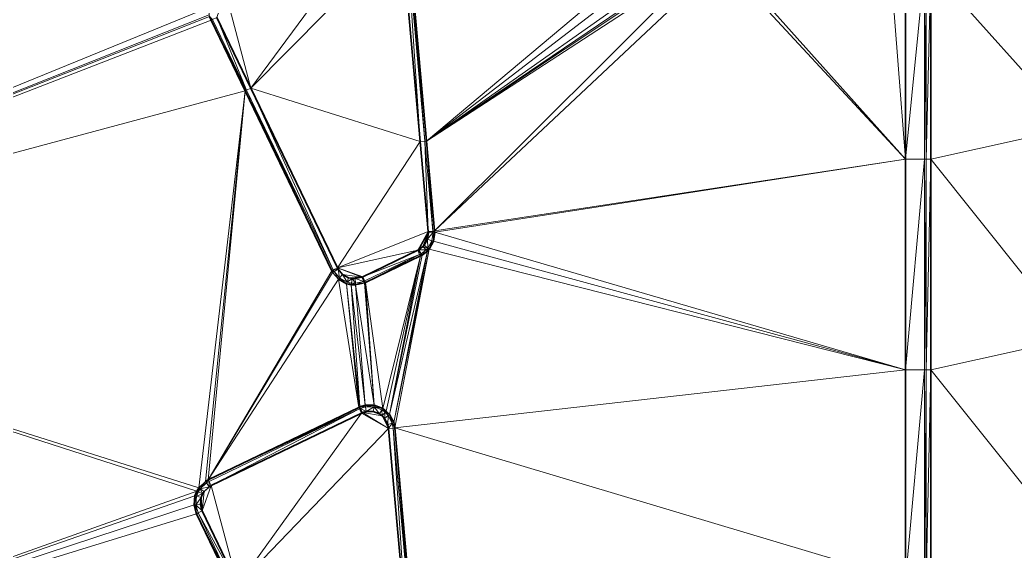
# Model space of a CAD drawing. Header units: metres. Extents: x 246428 to 246884, y 7418966 to 7419490.
# Drawn here: x 246596.78 to 246620.42, y 7419343.61 to 7419356.22 of the extents above; entities that cross this region are included whole.
import ezdxf

# ---------------------------------------------------------------- set-up
doc = ezdxf.new("R2010")
doc.units = ezdxf.units.M
doc.linetypes.add('blank name', pattern=[0])
doc.layers.add('_12D_UNMAPPED', color=7, linetype='Continuous')
for name, color, linetype, lineweight, true_color in [('KERB_BACK', 7, 'Continuous', 35, 0x5fd2ff), ('KERB_LINE', 7, 'Continuous', 18, 0xb9b9b9), ('KERB_LIP', 7, 'Continuous', 35, 0x5fd2ff), ('KERB_TOP', 7, 'Continuous', 18, 0xb9b9b9)]:
    doc.layers.add(name, color=color, linetype=linetype, lineweight=lineweight, true_color=true_color)

msp = doc.modelspace()

# ---------------------------------------------------------------- linework, layer by layer
at = {"layer": '_12D_UNMAPPED', "color": 3, "linetype": 'blank name', "lineweight": 0}
for points in [[(246601.26, 7419356.512, 33.065), (246585.415, 7419350.05, 32.631), (246581.071, 7419359.057, 32.483)], [(246621.817, 7419358.666, 34.429), (246621.817, 7419353.666, 34.394), (246618.415, 7419357.455, 33.694)], [(246601.663, 7419356.874, 33.221), (246605.206, 7419358.583, 33.317), (246602.262, 7419354.597, 33.243)], [(246605.206, 7419358.583, 33.317), (246605.849, 7419358.218, 33.342), (246602.262, 7419354.597, 33.243)], [(246605.849, 7419358.218, 33.342), (246606.287, 7419353.329, 33.368), (246602.262, 7419354.597, 33.243)], [(246605.849, 7419358.218, 33.342), (246605.959, 7419358.227, 33.342), (246606.287, 7419353.329, 33.368)], [(246605.959, 7419358.227, 33.342), (246605.999, 7419358.231, 33.192), (246606.397, 7419353.338, 33.368)], [(246605.959, 7419358.227, 33.342), (246606.397, 7419353.338, 33.368), (246606.287, 7419353.329, 33.368)], [(246606.437, 7419353.342, 33.218), (246605.999, 7419358.231, 33.192), (246612.371, 7419358.32, 33.374)], [(246605.999, 7419358.231, 33.192), (246606.437, 7419353.342, 33.218), (246606.397, 7419353.338, 33.368)], [(246606.437, 7419353.342, 33.218), (246612.371, 7419358.32, 33.374), (246612.571, 7419358.055, 33.379)], [(246606.437, 7419353.342, 33.218), (246612.571, 7419358.055, 33.379), (246612.827, 7419357.842, 33.388)], [(246606.437, 7419353.342, 33.218), (246612.827, 7419357.842, 33.388), (246612.971, 7419357.759, 33.392)], [(246606.437, 7419353.342, 33.218), (246612.971, 7419357.759, 33.392), (246612.971, 7419357.759, 33.392)], [(246606.437, 7419353.342, 33.218), (246612.971, 7419357.759, 33.392), (246613.026, 7419357.733, 33.394)], [(246606.437, 7419353.342, 33.218), (246613.026, 7419357.733, 33.394), (246613.026, 7419357.733, 33.394)], [(246606.437, 7419353.342, 33.218), (246613.026, 7419357.733, 33.394), (246613.124, 7419357.693, 33.397)], [(246606.628, 7419351.207, 33.229), (246606.437, 7419353.342, 33.218), (246613.124, 7419357.693, 33.397)], [(246606.628, 7419351.207, 33.229), (246613.124, 7419357.693, 33.397), (246613.448, 7419357.616, 33.405)], [(246606.628, 7419351.207, 33.229), (246613.448, 7419357.616, 33.405), (246617.815, 7419352.908, 33.542)], [(246613.448, 7419357.616, 33.405), (246613.621, 7419357.605, 33.41), (246617.815, 7419352.908, 33.542)], [(246613.621, 7419357.605, 33.41), (246617.447, 7419357.605, 33.519), (246617.815, 7419352.908, 33.542)], [(246617.447, 7419357.605, 33.519), (246617.815, 7419357.455, 33.53), (246617.815, 7419352.908, 33.542)], [(246617.815, 7419352.908, 33.542), (246617.815, 7419357.455, 33.53), (246618.265, 7419357.455, 33.544)], [(246617.815, 7419352.908, 33.542), (246618.265, 7419357.455, 33.544), (246618.265, 7419352.908, 33.556)], [(246618.265, 7419352.908, 33.556), (246618.265, 7419357.455, 33.544), (246618.305, 7419357.455, 33.694)], [(246618.265, 7419352.908, 33.556), (246618.305, 7419357.455, 33.694), (246618.305, 7419352.908, 33.706)], [(246618.305, 7419352.908, 33.706), (246618.305, 7419357.455, 33.694), (246618.415, 7419357.455, 33.694)], [(246618.305, 7419352.908, 33.706), (246618.415, 7419357.455, 33.694), (246618.415, 7419352.908, 33.706)], [(246618.415, 7419357.455, 33.694), (246621.817, 7419353.666, 34.394), (246618.415, 7419352.908, 33.706)], [(246601.663, 7419356.874, 33.221), (246602.262, 7419354.597, 33.243), (246601.453, 7419356.273, 33.215)], [(246601.273, 7419356.339, 33.063), (246585.415, 7419350.05, 32.631), (246601.26, 7419356.512, 33.065)], [(246601.284, 7419356.297, 33.064), (246585.415, 7419350.05, 32.631), (246601.273, 7419356.339, 33.063)], [(246601.318, 7419356.208, 33.065), (246585.415, 7419350.05, 32.631), (246601.284, 7419356.297, 33.064)], [(246601.318, 7419356.208, 33.065), (246601.284, 7419356.297, 33.064), (246601.354, 7419356.226, 33.215)], [(246602.127, 7419354.532, 33.093), (246585.415, 7419350.05, 32.631), (246601.318, 7419356.208, 33.065)], [(246602.163, 7419354.549, 33.243), (246601.318, 7419356.208, 33.065), (246601.354, 7419356.226, 33.215)], [(246602.127, 7419354.532, 33.093), (246601.318, 7419356.208, 33.065), (246602.163, 7419354.549, 33.243)], [(246602.163, 7419354.549, 33.243), (246601.354, 7419356.226, 33.215), (246601.453, 7419356.273, 33.215)], [(246602.262, 7419354.597, 33.243), (246602.163, 7419354.549, 33.243), (246601.453, 7419356.273, 33.215)], [(246585.415, 7419350.05, 32.631), (246602.127, 7419354.532, 33.093), (246601.03, 7419345.113, 33.086)], [(246601.03, 7419345.113, 33.086), (246602.127, 7419354.532, 33.093), (246601.188, 7419345.261, 33.091)], [(246601.188, 7419345.261, 33.091), (246602.127, 7419354.532, 33.093), (246601.251, 7419345.296, 33.093)], [(246602.127, 7419354.532, 33.093), (246604.185, 7419350.264, 33.163), (246601.251, 7419345.296, 33.093)], [(246604.185, 7419350.264, 33.163), (246602.127, 7419354.532, 33.093), (246602.163, 7419354.549, 33.243)], [(246604.221, 7419350.281, 33.313), (246602.163, 7419354.549, 33.243), (246602.262, 7419354.597, 33.243)], [(246604.221, 7419350.281, 33.313), (246604.185, 7419350.264, 33.163), (246602.163, 7419354.549, 33.243)], [(246606.287, 7419353.329, 33.368), (246604.32, 7419350.329, 33.313), (246602.262, 7419354.597, 33.243)], [(246604.32, 7419350.329, 33.313), (246604.221, 7419350.281, 33.313), (246602.262, 7419354.597, 33.243)], [(246621.817, 7419353.666, 34.394), (246621.817, 7419348.666, 34.359), (246618.415, 7419352.908, 33.706)], [(246606.287, 7419353.329, 33.368), (246606.478, 7419351.194, 33.379), (246604.32, 7419350.329, 33.313)], [(246606.287, 7419353.329, 33.368), (246606.397, 7419353.338, 33.368), (246606.478, 7419351.194, 33.379)], [(246606.397, 7419353.338, 33.368), (246606.437, 7419353.342, 33.218), (246606.588, 7419351.203, 33.379)], [(246606.397, 7419353.338, 33.368), (246606.588, 7419351.203, 33.379), (246606.478, 7419351.194, 33.379)], [(246606.437, 7419353.342, 33.218), (246606.628, 7419351.207, 33.229), (246606.588, 7419351.203, 33.379)], [(246606.63, 7419351.177, 33.229), (246606.628, 7419351.207, 33.229), (246617.815, 7419352.908, 33.542)], [(246606.63, 7419351.177, 33.229), (246617.815, 7419352.908, 33.542), (246617.815, 7419347.908, 33.556)], [(246617.815, 7419347.908, 33.556), (246617.815, 7419352.908, 33.542), (246618.265, 7419352.908, 33.556)], [(246617.815, 7419347.908, 33.556), (246618.265, 7419352.908, 33.556), (246618.265, 7419347.908, 33.57)], [(246618.265, 7419347.908, 33.57), (246618.265, 7419352.908, 33.556), (246618.305, 7419347.908, 33.72)], [(246618.265, 7419352.908, 33.556), (246618.305, 7419352.908, 33.706), (246618.305, 7419347.908, 33.72)], [(246618.305, 7419347.908, 33.72), (246618.305, 7419352.908, 33.706), (246618.415, 7419352.908, 33.706)], [(246618.305, 7419347.908, 33.72), (246618.415, 7419352.908, 33.706), (246618.415, 7419347.908, 33.72)], [(246618.415, 7419352.908, 33.706), (246621.817, 7419348.666, 34.359), (246618.415, 7419347.908, 33.72)], [(246606.478, 7419351.194, 33.379), (246606.226, 7419350.748, 33.371), (246604.32, 7419350.329, 33.313)], [(246606.478, 7419351.194, 33.379), (246606.255, 7419350.763, 33.372), (246606.226, 7419350.748, 33.371)], [(246606.478, 7419351.194, 33.379), (246606.48, 7419351.171, 33.379), (246606.255, 7419350.763, 33.372)], [(246606.48, 7419351.171, 33.379), (246606.349, 7419350.836, 33.376), (246606.255, 7419350.763, 33.372)], [(246606.48, 7419351.171, 33.379), (246606.378, 7419350.868, 33.376), (246606.349, 7419350.836, 33.376)], [(246606.48, 7419351.171, 33.379), (246606.457, 7419351.01, 33.378), (246606.378, 7419350.868, 33.376)], [(246606.48, 7419351.171, 33.379), (246606.59, 7419351.175, 33.379), (246606.457, 7419351.01, 33.378)], [(246606.59, 7419351.175, 33.379), (246606.561, 7419350.975, 33.378), (246606.457, 7419351.01, 33.378)], [(246606.588, 7419351.203, 33.379), (246606.59, 7419351.175, 33.379), (246606.478, 7419351.194, 33.379)], [(246606.478, 7419351.194, 33.379), (246606.59, 7419351.175, 33.379), (246606.48, 7419351.171, 33.379)], [(246606.59, 7419351.175, 33.379), (246606.599, 7419350.963, 33.228), (246606.561, 7419350.975, 33.378)], [(246606.588, 7419351.203, 33.379), (246606.628, 7419351.207, 33.229), (246606.59, 7419351.175, 33.379)], [(246606.628, 7419351.207, 33.229), (246606.63, 7419351.177, 33.229), (246606.59, 7419351.175, 33.379)], [(246606.63, 7419351.177, 33.229), (246606.599, 7419350.963, 33.228), (246606.59, 7419351.175, 33.379)], [(246606.599, 7419350.963, 33.228), (246606.63, 7419351.177, 33.229), (246617.815, 7419347.908, 33.556)], [(246606.378, 7419350.868, 33.376), (246606.464, 7419350.799, 33.376), (246606.349, 7419350.836, 33.376)], [(246606.457, 7419351.01, 33.378), (246606.464, 7419350.799, 33.376), (246606.378, 7419350.868, 33.376)], [(246606.561, 7419350.975, 33.378), (246606.464, 7419350.799, 33.376), (246606.457, 7419351.01, 33.378)], [(246606.561, 7419350.975, 33.378), (246606.495, 7419350.773, 33.226), (246606.464, 7419350.799, 33.376)], [(246606.599, 7419350.963, 33.228), (246606.495, 7419350.773, 33.226), (246606.561, 7419350.975, 33.378)], [(246606.495, 7419350.773, 33.226), (246606.599, 7419350.963, 33.228), (246617.815, 7419347.908, 33.556)], [(246606.226, 7419350.748, 33.371), (246604.921, 7419350.119, 33.336), (246604.32, 7419350.329, 33.313)], [(246606.226, 7419350.748, 33.371), (246606.273, 7419350.649, 33.371), (246604.921, 7419350.119, 33.336)], [(246606.273, 7419350.649, 33.371), (246604.969, 7419350.02, 33.336), (246604.921, 7419350.119, 33.336)], [(246606.273, 7419350.649, 33.371), (246604.986, 7419349.984, 33.186), (246604.969, 7419350.02, 33.336)], [(246606.291, 7419350.613, 33.221), (246604.986, 7419349.984, 33.186), (246606.273, 7419350.649, 33.371)], [(246604.986, 7419349.984, 33.186), (246606.291, 7419350.613, 33.221), (246605.398, 7419346.992, 33.206)], [(246605.398, 7419346.992, 33.206), (246606.291, 7419350.613, 33.221), (246605.48, 7419346.932, 33.208)], [(246605.48, 7419346.932, 33.208), (246606.291, 7419350.613, 33.221), (246605.559, 7419346.848, 33.21)], [(246606.33, 7419350.634, 33.222), (246606.456, 7419350.73, 33.226), (246605.559, 7419346.848, 33.21)], [(246605.559, 7419346.848, 33.21), (246606.456, 7419350.73, 33.226), (246605.659, 7419346.657, 33.213)], [(246606.291, 7419350.613, 33.221), (246606.33, 7419350.634, 33.222), (246605.559, 7419346.848, 33.21)], [(246606.456, 7419350.73, 33.226), (246606.495, 7419350.773, 33.226), (246605.659, 7419346.657, 33.213)], [(246605.659, 7419346.657, 33.213), (246606.495, 7419350.773, 33.226), (246605.684, 7419346.533, 33.215)], [(246605.684, 7419346.533, 33.215), (246606.495, 7419350.773, 33.226), (246617.815, 7419347.908, 33.556)], [(246606.255, 7419350.763, 33.372), (246606.31, 7419350.668, 33.372), (246606.226, 7419350.748, 33.371)], [(246606.31, 7419350.668, 33.372), (246606.273, 7419350.649, 33.371), (246606.226, 7419350.748, 33.371)], [(246606.349, 7419350.836, 33.376), (246606.427, 7419350.759, 33.376), (246606.255, 7419350.763, 33.372)], [(246606.427, 7419350.759, 33.376), (246606.31, 7419350.668, 33.372), (246606.255, 7419350.763, 33.372)], [(246606.31, 7419350.668, 33.372), (246606.33, 7419350.634, 33.222), (246606.273, 7419350.649, 33.371)], [(246606.33, 7419350.634, 33.222), (246606.291, 7419350.613, 33.221), (246606.273, 7419350.649, 33.371)], [(246606.427, 7419350.759, 33.376), (246606.456, 7419350.73, 33.226), (246606.31, 7419350.668, 33.372)], [(246606.456, 7419350.73, 33.226), (246606.33, 7419350.634, 33.222), (246606.31, 7419350.668, 33.372)], [(246606.464, 7419350.799, 33.376), (246606.427, 7419350.759, 33.376), (246606.349, 7419350.836, 33.376)], [(246606.464, 7419350.799, 33.376), (246606.495, 7419350.773, 33.226), (246606.427, 7419350.759, 33.376)], [(246606.495, 7419350.773, 33.226), (246606.456, 7419350.73, 33.226), (246606.427, 7419350.759, 33.376)], [(246604.185, 7419350.264, 33.163), (246601.252, 7419345.296, 33.093), (246601.251, 7419345.296, 33.093)], [(246604.185, 7419350.264, 33.163), (246604.205, 7419350.225, 33.164), (246601.252, 7419345.296, 33.093)], [(246604.205, 7419350.225, 33.164), (246604.345, 7419350.06, 33.169), (246601.252, 7419345.296, 33.093)], [(246604.24, 7419350.245, 33.314), (246604.185, 7419350.264, 33.163), (246604.221, 7419350.281, 33.313)], [(246604.205, 7419350.225, 33.164), (246604.185, 7419350.264, 33.163), (246604.24, 7419350.245, 33.314)], [(246604.345, 7419350.06, 33.169), (246604.205, 7419350.225, 33.164), (246604.24, 7419350.245, 33.314)], [(246604.335, 7419350.3, 33.314), (246604.221, 7419350.281, 33.313), (246604.32, 7419350.329, 33.313)], [(246604.24, 7419350.245, 33.314), (246604.221, 7419350.281, 33.313), (246604.335, 7419350.3, 33.314)], [(246604.371, 7419350.091, 33.319), (246604.24, 7419350.245, 33.314), (246604.335, 7419350.3, 33.314)], [(246604.371, 7419350.091, 33.319), (246604.345, 7419350.06, 33.169), (246604.24, 7419350.245, 33.314)], [(246604.921, 7419350.119, 33.336), (246604.901, 7419350.11, 33.335), (246604.32, 7419350.329, 33.313)], [(246604.901, 7419350.11, 33.335), (246604.44, 7419350.176, 33.319), (246604.32, 7419350.329, 33.313)], [(246604.44, 7419350.176, 33.319), (246604.335, 7419350.3, 33.314), (246604.32, 7419350.329, 33.313)], [(246604.44, 7419350.176, 33.319), (246604.371, 7419350.091, 33.319), (246604.335, 7419350.3, 33.314)], [(246604.547, 7419349.993, 33.324), (246604.371, 7419350.091, 33.319), (246604.44, 7419350.176, 33.319)], [(246604.901, 7419350.11, 33.335), (246604.582, 7419350.098, 33.324), (246604.44, 7419350.176, 33.319)], [(246604.582, 7419350.098, 33.324), (246604.547, 7419349.993, 33.324), (246604.44, 7419350.176, 33.319)], [(246589.758, 7419341.042, 32.779), (246585.415, 7419350.05, 32.631), (246600.981, 7419345.034, 33.084)], [(246600.981, 7419345.034, 33.084), (246585.415, 7419350.05, 32.631), (246601.03, 7419345.113, 33.086)], [(246601.252, 7419345.296, 33.093), (246604.345, 7419350.06, 33.169), (246604.825, 7419347.02, 33.19)], [(246604.534, 7419349.955, 33.174), (246604.345, 7419350.06, 33.169), (246604.371, 7419350.091, 33.319)], [(246604.345, 7419350.06, 33.169), (246604.534, 7419349.955, 33.174), (246604.825, 7419347.02, 33.19)], [(246604.547, 7419349.993, 33.324), (246604.534, 7419349.955, 33.174), (246604.371, 7419350.091, 33.319)], [(246604.652, 7419349.969, 33.327), (246604.534, 7419349.955, 33.174), (246604.547, 7419349.993, 33.324)], [(246604.647, 7419349.929, 33.177), (246604.534, 7419349.955, 33.174), (246604.652, 7419349.969, 33.327)], [(246604.825, 7419347.02, 33.19), (246604.534, 7419349.955, 33.174), (246604.855, 7419347.033, 33.19)], [(246604.534, 7419349.955, 33.174), (246604.647, 7419349.929, 33.177), (246604.855, 7419347.033, 33.19)], [(246604.667, 7419350.078, 33.327), (246604.547, 7419349.993, 33.324), (246604.582, 7419350.098, 33.324)], [(246604.652, 7419349.969, 33.327), (246604.547, 7419349.993, 33.324), (246604.667, 7419350.078, 33.327)], [(246604.901, 7419350.11, 33.335), (246604.743, 7419350.075, 33.329), (246604.582, 7419350.098, 33.324)], [(246604.743, 7419350.075, 33.329), (246604.667, 7419350.078, 33.327), (246604.582, 7419350.098, 33.324)], [(246604.747, 7419349.965, 33.329), (246604.647, 7419349.929, 33.177), (246604.652, 7419349.969, 33.327)], [(246604.748, 7419349.925, 33.179), (246604.647, 7419349.929, 33.177), (246604.747, 7419349.965, 33.329)], [(246604.647, 7419349.929, 33.177), (246604.748, 7419349.925, 33.179), (246604.98, 7419347.07, 33.194)], [(246604.855, 7419347.033, 33.19), (246604.647, 7419349.929, 33.177), (246604.98, 7419347.07, 33.194)], [(246604.747, 7419349.965, 33.329), (246604.652, 7419349.969, 33.327), (246604.667, 7419350.078, 33.327)], [(246604.743, 7419350.075, 33.329), (246604.747, 7419349.965, 33.329), (246604.667, 7419350.078, 33.327)], [(246604.901, 7419350.11, 33.335), (246604.944, 7419350.009, 33.335), (246604.743, 7419350.075, 33.329)], [(246604.944, 7419350.009, 33.335), (246604.747, 7419349.965, 33.329), (246604.743, 7419350.075, 33.329)], [(246604.944, 7419350.009, 33.335), (246604.96, 7419349.972, 33.185), (246604.747, 7419349.965, 33.329)], [(246604.96, 7419349.972, 33.185), (246604.748, 7419349.925, 33.179), (246604.747, 7419349.965, 33.329)], [(246604.748, 7419349.925, 33.179), (246604.96, 7419349.972, 33.185), (246605.196, 7419347.069, 33.2)], [(246604.98, 7419347.07, 33.194), (246604.748, 7419349.925, 33.179), (246605.196, 7419347.069, 33.2)], [(246604.921, 7419350.119, 33.336), (246604.944, 7419350.009, 33.335), (246604.901, 7419350.11, 33.335)], [(246604.969, 7419350.02, 33.336), (246604.944, 7419350.009, 33.335), (246604.921, 7419350.119, 33.336)], [(246604.969, 7419350.02, 33.336), (246604.96, 7419349.972, 33.185), (246604.944, 7419350.009, 33.335)], [(246604.986, 7419349.984, 33.186), (246604.96, 7419349.972, 33.185), (246604.969, 7419350.02, 33.336)], [(246604.96, 7419349.972, 33.185), (246604.986, 7419349.984, 33.186), (246605.196, 7419347.069, 33.2)], [(246605.196, 7419347.069, 33.2), (246604.986, 7419349.984, 33.186), (246605.398, 7419346.992, 33.206)], [(246621.817, 7419348.666, 34.359), (246621.817, 7419343.666, 34.323), (246618.415, 7419347.908, 33.72)], [(246605.684, 7419346.533, 33.215), (246617.815, 7419347.908, 33.556), (246617.815, 7419342.908, 33.569)], [(246617.815, 7419342.908, 33.569), (246617.815, 7419347.908, 33.556), (246618.265, 7419347.908, 33.57)], [(246617.815, 7419342.908, 33.569), (246618.265, 7419347.908, 33.57), (246618.265, 7419342.908, 33.583)], [(246618.265, 7419342.908, 33.583), (246618.265, 7419347.908, 33.57), (246618.305, 7419342.908, 33.733)], [(246618.265, 7419347.908, 33.57), (246618.305, 7419347.908, 33.72), (246618.305, 7419342.908, 33.733)], [(246618.305, 7419342.908, 33.733), (246618.305, 7419347.908, 33.72), (246618.415, 7419347.908, 33.72)], [(246618.305, 7419342.908, 33.733), (246618.415, 7419347.908, 33.72), (246618.415, 7419342.908, 33.733)], [(246618.415, 7419347.908, 33.72), (246621.817, 7419343.666, 34.323), (246618.415, 7419342.908, 33.733)], [(246604.855, 7419347.033, 33.19), (246604.98, 7419347.07, 33.194), (246604.987, 7419347.03, 33.344)], [(246604.98, 7419347.07, 33.194), (246605.196, 7419347.069, 33.2), (246604.987, 7419347.03, 33.344)], [(246604.987, 7419347.03, 33.344), (246605.196, 7419347.069, 33.2), (246605.189, 7419347.03, 33.35)], [(246605.196, 7419347.069, 33.2), (246605.398, 7419346.992, 33.206), (246605.189, 7419347.03, 33.35)], [(246601.252, 7419345.296, 33.093), (246604.825, 7419347.02, 33.19), (246604.843, 7419346.984, 33.34)], [(246601.269, 7419345.26, 33.243), (246601.252, 7419345.296, 33.093), (246604.843, 7419346.984, 33.34)], [(246601.269, 7419345.26, 33.243), (246604.843, 7419346.984, 33.34), (246601.317, 7419345.161, 33.243)], [(246601.317, 7419345.161, 33.243), (246604.843, 7419346.984, 33.34), (246604.891, 7419346.885, 33.34)], [(246601.317, 7419345.161, 33.243), (246604.891, 7419346.885, 33.34), (246601.957, 7419342.798, 33.266)], [(246604.891, 7419346.885, 33.34), (246605.534, 7419346.519, 33.365), (246601.957, 7419342.798, 33.266)], [(246604.825, 7419347.02, 33.19), (246604.855, 7419347.033, 33.19), (246604.843, 7419346.984, 33.34)], [(246604.843, 7419346.984, 33.34), (246604.855, 7419347.033, 33.19), (246604.87, 7419346.996, 33.34)], [(246604.843, 7419346.984, 33.34), (246604.87, 7419346.996, 33.34), (246604.891, 7419346.885, 33.34)], [(246604.87, 7419346.996, 33.34), (246604.855, 7419347.033, 33.19), (246604.987, 7419347.03, 33.344)], [(246604.87, 7419346.996, 33.34), (246604.987, 7419347.03, 33.344), (246605.006, 7419346.922, 33.344)], [(246604.891, 7419346.885, 33.34), (246604.87, 7419346.996, 33.34), (246604.913, 7419346.895, 33.34)], [(246604.913, 7419346.895, 33.34), (246604.87, 7419346.996, 33.34), (246605.006, 7419346.922, 33.344)], [(246604.891, 7419346.885, 33.34), (246604.913, 7419346.895, 33.34), (246605.534, 7419346.519, 33.365)], [(246604.913, 7419346.895, 33.34), (246605.006, 7419346.922, 33.344), (246605.168, 7419346.922, 33.35)], [(246604.913, 7419346.895, 33.34), (246605.168, 7419346.922, 33.35), (246605.381, 7419346.819, 33.358)], [(246604.913, 7419346.895, 33.34), (246605.381, 7419346.819, 33.358), (246605.534, 7419346.519, 33.365)], [(246604.987, 7419347.03, 33.344), (246605.189, 7419347.03, 33.35), (246605.006, 7419346.922, 33.344)], [(246605.006, 7419346.922, 33.344), (246605.189, 7419347.03, 33.35), (246605.168, 7419346.922, 33.35)], [(246605.168, 7419346.922, 33.35), (246605.189, 7419347.03, 33.35), (246605.32, 7419346.864, 33.356)], [(246605.168, 7419346.922, 33.35), (246605.32, 7419346.864, 33.356), (246605.381, 7419346.819, 33.358)], [(246605.189, 7419347.03, 33.35), (246605.377, 7419346.958, 33.356), (246605.32, 7419346.864, 33.356)], [(246605.189, 7419347.03, 33.35), (246605.398, 7419346.992, 33.206), (246605.377, 7419346.958, 33.356)], [(246605.32, 7419346.864, 33.356), (246605.377, 7419346.958, 33.356), (246605.381, 7419346.819, 33.358)], [(246605.377, 7419346.958, 33.356), (246605.398, 7419346.992, 33.206), (246605.453, 7419346.902, 33.358)], [(246605.377, 7419346.958, 33.356), (246605.453, 7419346.902, 33.358), (246605.381, 7419346.819, 33.358)], [(246605.381, 7419346.819, 33.358), (246605.453, 7419346.902, 33.358), (246605.441, 7419346.756, 33.36)], [(246605.398, 7419346.992, 33.206), (246605.48, 7419346.932, 33.208), (246605.453, 7419346.902, 33.358)], [(246605.453, 7419346.902, 33.358), (246605.528, 7419346.824, 33.36), (246605.441, 7419346.756, 33.36)], [(246605.453, 7419346.902, 33.358), (246605.48, 7419346.932, 33.208), (246605.528, 7419346.824, 33.36)], [(246605.48, 7419346.932, 33.208), (246605.559, 7419346.848, 33.21), (246605.528, 7419346.824, 33.36)], [(246605.528, 7419346.824, 33.36), (246605.559, 7419346.848, 33.21), (246605.621, 7419346.645, 33.363)], [(246605.559, 7419346.848, 33.21), (246605.659, 7419346.657, 33.213), (246605.621, 7419346.645, 33.363)], [(246605.381, 7419346.819, 33.358), (246605.441, 7419346.756, 33.36), (246605.534, 7419346.519, 33.365)], [(246605.441, 7419346.756, 33.36), (246605.528, 7419346.824, 33.36), (246605.516, 7419346.612, 33.363)], [(246605.441, 7419346.756, 33.36), (246605.516, 7419346.612, 33.363), (246605.534, 7419346.519, 33.365)], [(246605.528, 7419346.824, 33.36), (246605.621, 7419346.645, 33.363), (246605.516, 7419346.612, 33.363)], [(246605.516, 7419346.612, 33.363), (246605.621, 7419346.645, 33.363), (246605.534, 7419346.519, 33.365)], [(246605.621, 7419346.645, 33.363), (246605.644, 7419346.529, 33.365), (246605.534, 7419346.519, 33.365)], [(246605.659, 7419346.657, 33.213), (246605.684, 7419346.533, 33.215), (246605.621, 7419346.645, 33.363)], [(246605.621, 7419346.645, 33.363), (246605.684, 7419346.533, 33.215), (246605.644, 7419346.529, 33.365)], [(246605.534, 7419346.519, 33.365), (246605.969, 7419341.665, 33.391), (246601.957, 7419342.798, 33.266)], [(246605.644, 7419346.529, 33.365), (246605.969, 7419341.665, 33.391), (246605.534, 7419346.519, 33.365)], [(246605.684, 7419346.533, 33.215), (246606.079, 7419341.675, 33.391), (246605.644, 7419346.529, 33.365)], [(246606.079, 7419341.675, 33.391), (246605.969, 7419341.665, 33.391), (246605.644, 7419346.529, 33.365)], [(246606.118, 7419341.679, 33.241), (246605.684, 7419346.533, 33.215), (246617.815, 7419342.908, 33.569)], [(246606.118, 7419341.679, 33.241), (246606.079, 7419341.675, 33.391), (246605.684, 7419346.533, 33.215)], [(246601.03, 7419345.113, 33.086), (246601.188, 7419345.261, 33.091), (246601.21, 7419345.227, 33.241)], [(246601.062, 7419345.089, 33.236), (246601.03, 7419345.113, 33.086), (246601.21, 7419345.227, 33.241)], [(246601.062, 7419345.089, 33.236), (246601.21, 7419345.227, 33.241), (246601.269, 7419345.134, 33.241)], [(246601.188, 7419345.261, 33.091), (246601.251, 7419345.296, 33.093), (246601.21, 7419345.227, 33.241)], [(246601.21, 7419345.227, 33.241), (246601.251, 7419345.296, 33.093), (246601.269, 7419345.26, 33.243)], [(246601.21, 7419345.227, 33.241), (246601.269, 7419345.26, 33.243), (246601.269, 7419345.134, 33.241)], [(246601.251, 7419345.296, 33.093), (246601.252, 7419345.296, 33.093), (246601.269, 7419345.26, 33.243)], [(246601.251, 7419345.296, 33.093), (246601.269, 7419345.26, 33.243), (246601.269, 7419345.26, 33.243)], [(246601.269, 7419345.26, 33.243), (246601.317, 7419345.161, 33.243), (246601.317, 7419345.161, 33.243)], [(246601.269, 7419345.26, 33.243), (246601.269, 7419345.26, 33.243), (246601.317, 7419345.161, 33.243)], [(246601.269, 7419345.134, 33.241), (246601.269, 7419345.26, 33.243), (246601.317, 7419345.161, 33.243)], [(246600.935, 7419344.919, 33.084), (246589.758, 7419341.042, 32.779), (246600.981, 7419345.034, 33.084)], [(246600.935, 7419344.919, 33.084), (246600.981, 7419345.034, 33.084), (246601.016, 7419345.016, 33.234)], [(246600.973, 7419344.908, 33.234), (246600.935, 7419344.919, 33.084), (246601.016, 7419345.016, 33.234)], [(246600.973, 7419344.908, 33.234), (246601.016, 7419345.016, 33.234), (246601.114, 7419344.965, 33.234)], [(246601.079, 7419344.878, 33.234), (246600.973, 7419344.908, 33.234), (246601.114, 7419344.965, 33.234)], [(246600.981, 7419345.034, 33.084), (246601.03, 7419345.113, 33.086), (246601.016, 7419345.016, 33.234)], [(246601.016, 7419345.016, 33.234), (246601.03, 7419345.113, 33.086), (246601.062, 7419345.089, 33.236)], [(246601.016, 7419345.016, 33.234), (246601.062, 7419345.089, 33.236), (246601.114, 7419344.965, 33.234)], [(246601.151, 7419345.024, 33.236), (246601.062, 7419345.089, 33.236), (246601.269, 7419345.134, 33.241)], [(246601.114, 7419344.965, 33.234), (246601.062, 7419345.089, 33.236), (246601.151, 7419345.024, 33.236)], [(246601.107, 7419344.56, 33.237), (246601.079, 7419344.878, 33.234), (246601.151, 7419345.024, 33.236)], [(246601.079, 7419344.878, 33.234), (246601.114, 7419344.965, 33.234), (246601.151, 7419345.024, 33.236)], [(246601.107, 7419344.56, 33.237), (246601.151, 7419345.024, 33.236), (246601.317, 7419345.161, 33.243)], [(246601.317, 7419345.161, 33.243), (246601.957, 7419342.798, 33.266), (246601.107, 7419344.56, 33.237)], [(246601.317, 7419345.161, 33.243), (246601.107, 7419344.56, 33.237), (246601.317, 7419345.161, 33.243)], [(246601.151, 7419345.024, 33.236), (246601.269, 7419345.134, 33.241), (246601.317, 7419345.161, 33.243)], [(246600.914, 7419344.704, 33.086), (246589.758, 7419341.042, 32.779), (246600.935, 7419344.919, 33.084)], [(246600.972, 7419344.495, 33.087), (246589.758, 7419341.042, 32.779), (246600.914, 7419344.704, 33.086)], [(246600.914, 7419344.704, 33.086), (246600.935, 7419344.919, 33.084), (246600.973, 7419344.908, 33.234)], [(246600.954, 7419344.707, 33.236), (246600.914, 7419344.704, 33.086), (246600.973, 7419344.908, 33.234)], [(246600.972, 7419344.495, 33.087), (246600.914, 7419344.704, 33.086), (246600.954, 7419344.707, 33.236)], [(246600.954, 7419344.707, 33.236), (246600.973, 7419344.908, 33.234), (246601.079, 7419344.878, 33.234)], [(246601.064, 7419344.717, 33.236), (246600.954, 7419344.707, 33.236), (246601.079, 7419344.878, 33.234)], [(246601.107, 7419344.56, 33.237), (246600.954, 7419344.707, 33.236), (246601.064, 7419344.717, 33.236)], [(246601.008, 7419344.513, 33.237), (246600.972, 7419344.495, 33.087), (246600.954, 7419344.707, 33.236)], [(246601.008, 7419344.513, 33.237), (246600.954, 7419344.707, 33.236), (246601.107, 7419344.56, 33.237)], [(246601.107, 7419344.56, 33.237), (246601.064, 7419344.717, 33.236), (246601.079, 7419344.878, 33.234)], [(246601.107, 7419344.56, 33.237), (246601.107, 7419344.56, 33.237), (246601.064, 7419344.717, 33.236)], [(246601.821, 7419342.733, 33.116), (246589.758, 7419341.042, 32.779), (246600.972, 7419344.495, 33.087)], [(246600.972, 7419344.495, 33.087), (246589.758, 7419341.042, 32.779), (246600.972, 7419344.495, 33.087)], [(246601.008, 7419344.513, 33.237), (246600.972, 7419344.495, 33.087), (246601.008, 7419344.513, 33.237)], [(246601.858, 7419342.75, 33.266), (246600.972, 7419344.495, 33.087), (246601.008, 7419344.513, 33.237)], [(246600.972, 7419344.495, 33.087), (246600.972, 7419344.495, 33.087), (246601.008, 7419344.513, 33.237)], [(246601.821, 7419342.733, 33.116), (246600.972, 7419344.495, 33.087), (246601.858, 7419342.75, 33.266)], [(246601.107, 7419344.56, 33.237), (246601.008, 7419344.513, 33.237), (246601.107, 7419344.56, 33.237)], [(246601.957, 7419342.798, 33.266), (246601.008, 7419344.513, 33.237), (246601.107, 7419344.56, 33.237)], [(246601.008, 7419344.513, 33.237), (246601.008, 7419344.513, 33.237), (246601.107, 7419344.56, 33.237)], [(246601.858, 7419342.75, 33.266), (246601.008, 7419344.513, 33.237), (246601.957, 7419342.798, 33.266)], [(246621.817, 7419343.666, 34.323), (246621.817, 7419338.666, 34.288), (246618.415, 7419342.908, 33.733)]]:
    msp.add_3dface(points, dxfattribs=at)
at = {"layer": 'KERB_BACK'}
for points in [[(246605.849, 7419358.218, 33.342), (246606.287, 7419353.329, 33.368), (246606.478, 7419351.194, 33.379), (246606.48, 7419351.171, 33.379), (246606.457, 7419351.01, 33.378), (246606.378, 7419350.868, 33.376), (246606.349, 7419350.836, 33.376), (246606.255, 7419350.763, 33.372), (246606.226, 7419350.748, 33.371), (246604.921, 7419350.119, 33.336), (246604.901, 7419350.11, 33.335), (246604.743, 7419350.075, 33.329), (246604.667, 7419350.078, 33.327), (246604.582, 7419350.098, 33.324), (246604.44, 7419350.176, 33.319), (246604.335, 7419350.3, 33.314), (246604.32, 7419350.329, 33.313), (246602.262, 7419354.597, 33.243), (246601.453, 7419356.273, 33.215)], [(246618.415, 7419357.455, 33.694), (246618.415, 7419352.908, 33.706), (246618.415, 7419347.908, 33.72), (246618.415, 7419342.908, 33.733)], [(246601.317, 7419345.161, 33.243), (246604.891, 7419346.885, 33.34), (246604.913, 7419346.895, 33.34), (246605.006, 7419346.922, 33.344), (246605.168, 7419346.922, 33.35), (246605.32, 7419346.864, 33.356), (246605.381, 7419346.819, 33.358), (246605.441, 7419346.756, 33.36), (246605.516, 7419346.612, 33.363), (246605.534, 7419346.519, 33.365), (246605.969, 7419341.665, 33.391)], [(246601.957, 7419342.798, 33.266), (246601.107, 7419344.56, 33.237), (246601.107, 7419344.56, 33.237), (246601.064, 7419344.717, 33.236), (246601.079, 7419344.878, 33.234), (246601.114, 7419344.965, 33.234), (246601.151, 7419345.024, 33.236), (246601.269, 7419345.134, 33.241), (246601.317, 7419345.161, 33.243), (246601.317, 7419345.161, 33.243)]]:
    msp.add_polyline3d(points, dxfattribs=at)
at = {"layer": 'KERB_LINE'}
for points in [[(246605.999, 7419358.231, 33.192), (246606.437, 7419353.342, 33.218), (246606.628, 7419351.207, 33.229), (246606.63, 7419351.177, 33.229), (246606.599, 7419350.963, 33.228), (246606.495, 7419350.773, 33.226), (246606.456, 7419350.73, 33.226), (246606.33, 7419350.634, 33.222), (246606.291, 7419350.613, 33.221), (246604.986, 7419349.984, 33.186), (246604.96, 7419349.972, 33.185), (246604.748, 7419349.925, 33.179), (246604.647, 7419349.929, 33.177), (246604.534, 7419349.955, 33.174), (246604.345, 7419350.06, 33.169), (246604.205, 7419350.225, 33.164), (246604.185, 7419350.264, 33.163), (246602.127, 7419354.532, 33.093), (246601.318, 7419356.208, 33.065), (246601.284, 7419356.297, 33.064)], [(246618.265, 7419357.455, 33.544), (246618.265, 7419352.908, 33.556), (246618.265, 7419347.908, 33.57), (246618.265, 7419342.908, 33.583)], [(246601.252, 7419345.296, 33.093), (246604.825, 7419347.02, 33.19), (246604.855, 7419347.033, 33.19), (246604.98, 7419347.07, 33.194), (246605.196, 7419347.069, 33.2), (246605.398, 7419346.992, 33.206), (246605.48, 7419346.932, 33.208), (246605.559, 7419346.848, 33.21), (246605.659, 7419346.657, 33.213), (246605.684, 7419346.533, 33.215), (246606.118, 7419341.679, 33.241)], [(246601.821, 7419342.733, 33.116), (246600.972, 7419344.495, 33.087), (246600.972, 7419344.495, 33.087), (246600.914, 7419344.704, 33.086), (246600.935, 7419344.919, 33.084), (246600.981, 7419345.034, 33.084), (246601.03, 7419345.113, 33.086), (246601.188, 7419345.261, 33.091), (246601.251, 7419345.296, 33.093), (246601.252, 7419345.296, 33.093)]]:
    msp.add_polyline3d(points, dxfattribs=at)
at = {"layer": 'KERB_LIP'}
for points in [[(246605.999, 7419358.231, 33.192), (246606.437, 7419353.342, 33.218), (246606.628, 7419351.207, 33.229), (246606.63, 7419351.177, 33.229), (246606.599, 7419350.963, 33.228), (246606.495, 7419350.773, 33.226), (246606.456, 7419350.73, 33.226), (246606.33, 7419350.634, 33.222), (246606.291, 7419350.613, 33.221), (246604.986, 7419349.984, 33.186), (246604.96, 7419349.972, 33.185), (246604.748, 7419349.925, 33.179), (246604.647, 7419349.929, 33.177), (246604.534, 7419349.955, 33.174), (246604.345, 7419350.06, 33.169), (246604.205, 7419350.225, 33.164), (246604.185, 7419350.264, 33.163), (246602.127, 7419354.532, 33.093), (246601.318, 7419356.208, 33.065), (246601.284, 7419356.297, 33.064)], [(246617.815, 7419357.455, 33.53), (246617.815, 7419352.908, 33.542), (246617.815, 7419347.908, 33.556), (246617.815, 7419342.908, 33.569)], [(246601.252, 7419345.296, 33.093), (246604.825, 7419347.02, 33.19), (246604.855, 7419347.033, 33.19), (246604.98, 7419347.07, 33.194), (246605.196, 7419347.069, 33.2), (246605.398, 7419346.992, 33.206), (246605.48, 7419346.932, 33.208), (246605.559, 7419346.848, 33.21), (246605.659, 7419346.657, 33.213), (246605.684, 7419346.533, 33.215), (246606.118, 7419341.679, 33.241)], [(246601.821, 7419342.733, 33.116), (246600.972, 7419344.495, 33.087), (246600.972, 7419344.495, 33.087), (246600.914, 7419344.704, 33.086), (246600.935, 7419344.919, 33.084), (246600.981, 7419345.034, 33.084), (246601.03, 7419345.113, 33.086), (246601.188, 7419345.261, 33.091), (246601.251, 7419345.296, 33.093), (246601.252, 7419345.296, 33.093)]]:
    msp.add_polyline3d(points, dxfattribs=at)
at = {"layer": 'KERB_TOP'}
for points in [[(246605.959, 7419358.227, 33.342), (246606.397, 7419353.338, 33.368), (246606.588, 7419351.203, 33.379), (246606.59, 7419351.175, 33.379), (246606.561, 7419350.975, 33.378), (246606.464, 7419350.799, 33.376), (246606.427, 7419350.759, 33.376), (246606.31, 7419350.668, 33.372), (246606.273, 7419350.649, 33.371), (246604.969, 7419350.02, 33.336), (246604.944, 7419350.009, 33.335), (246604.747, 7419349.965, 33.329), (246604.652, 7419349.969, 33.327), (246604.547, 7419349.993, 33.324), (246604.371, 7419350.091, 33.319), (246604.24, 7419350.245, 33.314), (246604.221, 7419350.281, 33.313), (246602.163, 7419354.549, 33.243), (246601.354, 7419356.226, 33.215)], [(246618.305, 7419357.455, 33.694), (246618.305, 7419352.908, 33.706), (246618.305, 7419347.908, 33.72), (246618.305, 7419342.908, 33.733)], [(246601.269, 7419345.26, 33.243), (246604.843, 7419346.984, 33.34), (246604.87, 7419346.996, 33.34), (246604.987, 7419347.03, 33.344), (246605.189, 7419347.03, 33.35), (246605.377, 7419346.958, 33.356), (246605.453, 7419346.902, 33.358), (246605.528, 7419346.824, 33.36), (246605.621, 7419346.645, 33.363), (246605.644, 7419346.529, 33.365), (246606.079, 7419341.675, 33.391)], [(246601.858, 7419342.75, 33.266), (246601.008, 7419344.513, 33.237), (246601.008, 7419344.513, 33.237), (246600.954, 7419344.707, 33.236), (246600.973, 7419344.908, 33.234), (246601.016, 7419345.016, 33.234), (246601.062, 7419345.089, 33.236), (246601.21, 7419345.227, 33.241), (246601.269, 7419345.26, 33.243), (246601.269, 7419345.26, 33.243)]]:
    msp.add_polyline3d(points, dxfattribs=at)

doc.saveas('drawing.dxf')
